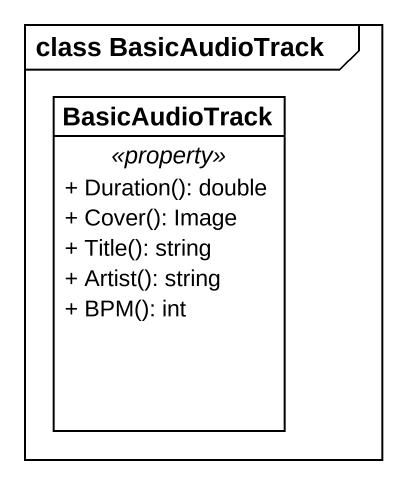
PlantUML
@startuml
mainframe class BasicAudioTrack
hide circle
hide empty members
skinparam classAttributeIconSize 0
class BasicAudioTrack {
  .. <<property>> ..
  + Duration(): double
  + Cover(): Image
  + Title(): string
  + Artist(): string
  + BPM(): int
}
@enduml
